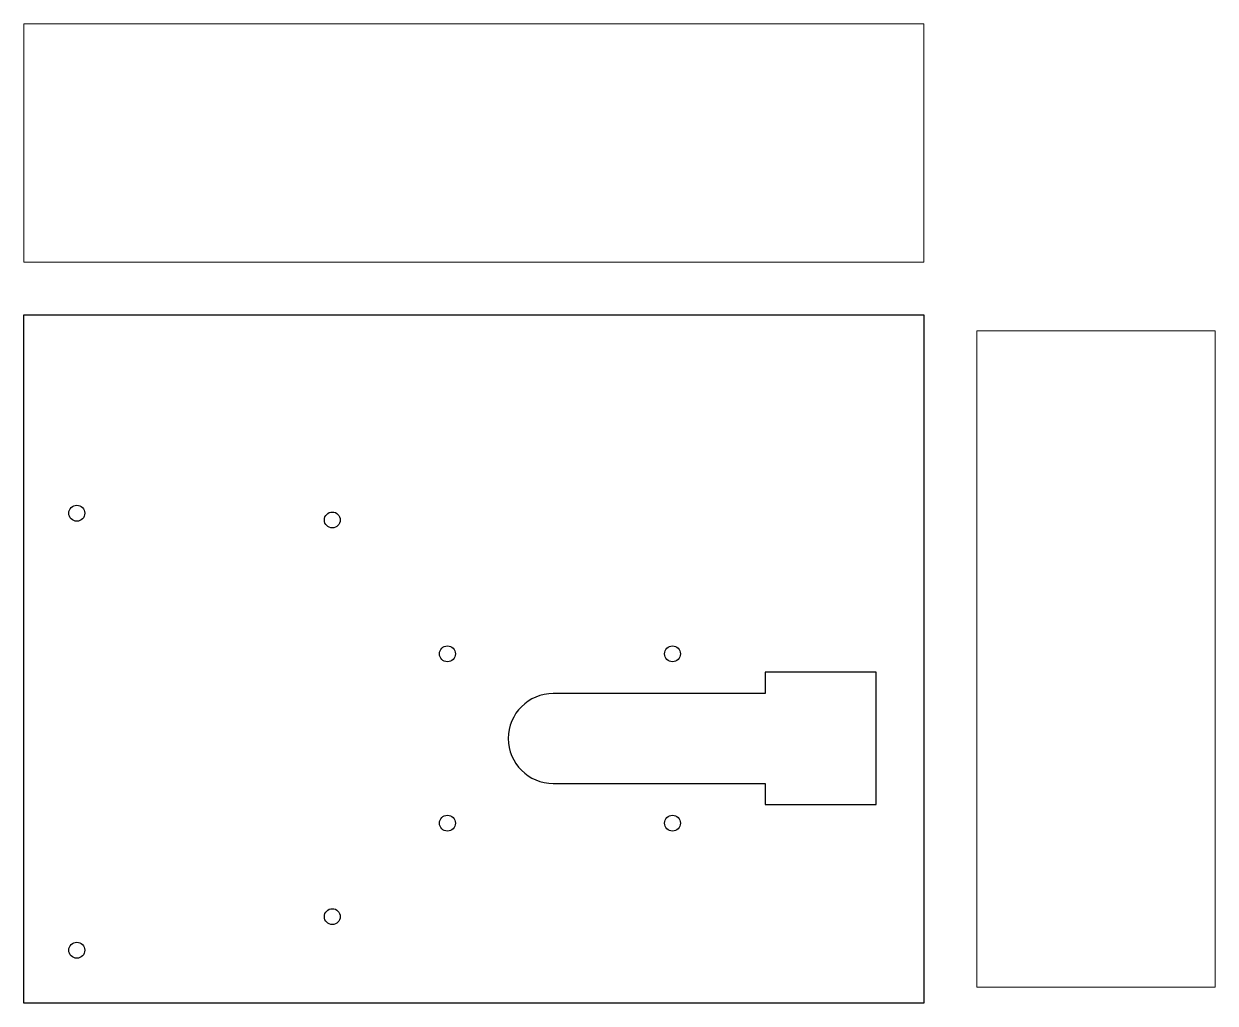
# Model space of a CAD drawing. Header units: inches. Extents: x -10 to 215, y -10 to 175.
import ezdxf

# ---------------------------------------------------------------- set-up
doc = ezdxf.new("R2010")
doc.units = ezdxf.units.IN
doc.layers.get('0').update_dxf_attribs({"linetype": 'CONTINUOUS', "lineweight": 25, "true_color": 0x000000})
doc.layers.add('side', color=7, linetype='CONTINUOUS', lineweight=0, true_color=0x000000)

msp = doc.modelspace()

# ---------------------------------------------------------------- linework, layer by layer
for p, q in [((-10, -10), (-10, 120)), ((-10, 120), (160, 120)), ((160, 120), (160, -10)), ((151, 52.5), (130, 52.5)), ((130, 52.5), (130, 48.5)), ((151, 27.5), (151, 52.5)), ((130, 48.5), (90, 48.5)), ((90, 31.5), (130, 31.5)), ((130, 31.5), (130, 27.5)), ((130, 27.5), (151, 27.5)), ((160, -10), (-10, -10))]:
    msp.add_line(p, q)
for centre in [(0, 82.55), (48.26, 81.28), (70, 56), (112.5, 56), (70, 24), (112.5, 24), (48.26, 6.35), (0, 0)]:
    msp.add_circle(centre, 1.5)
msp.add_arc((90, 40), 8.5, 90, 270)
at = {"layer": 'side'}
for p, q in [((-10, 175), (160, 175)), ((-10, 175), (-10, 130)), ((160, 130), (160, 175)), ((-10, 130), (160, 130)), ((170, 117), (215, 117)), ((170, 117), (170, -7)), ((215, 117), (215, -7)), ((215, -7), (170, -7))]:
    msp.add_line(p, q, dxfattribs=at)

doc.saveas('drawing.dxf')
